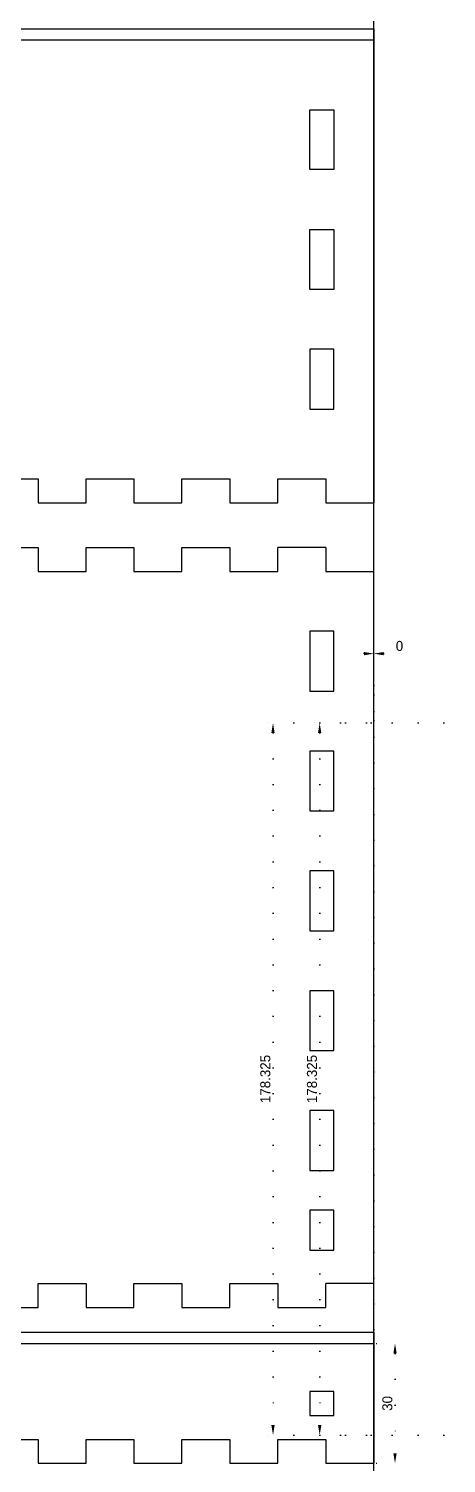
# Model space of a CAD drawing. Header units: millimetres. Extents: x -118 to 1034, y -2217 to 612.
# Drawn here: x 769.2 to 873.6, y 252.4 to 611.6 of the extents above; entities that cross this region are included whole.
import ezdxf

# ---------------------------------------------------------------- set-up
doc = ezdxf.new("R2010")
doc.units = ezdxf.units.MM
doc.linetypes.add('DOTTED', pattern=[6.35, 0, -6.35])
doc.layers.add('Dimensions', color=1, linetype='DOTTED')
doc.layers.add('text', color=5, linetype='Continuous')
doc.layers.add('Holes', color=1, linetype='Continuous', plot=False)
doc.styles.get("Standard").update_dxf_attribs({"font": 'FreeSans.ttf'})
doc.dimstyles.new('ISO-25', dxfattribs={"dimtxt": 2.5, "dimasz": 2.5, "dimexe": 1.25, "dimexo": 0.625, "dimtad": 1, "dimdec": 3, "dimdsep": 46, "dimtxsty": 'Standard', "dimcen": 2.5, "dimadec": 0, "dimazin": 0, "dimtfac": 1, "dimtmove": 0, "dimatfit": 3, "dimfxl": 1, "dimarcsym": 0})

# ---------------------------------------------------------------- blocks, each defined once
blk = doc.blocks.new('*D756')
at = {"layer": 'Defpoints', "color": 0}
for p in [(420, -2.8), (420, -32.8), (425.3, -32.8)]:
    blk.add_point(p, dxfattribs=at)
at = {"layer": 'Dimensions', "color": 0, "lineweight": -2}
for p, q in [((420.62, -2.8), (426.55, -2.8)), ((425.3, -5.3), (425.3, -30.3)), ((420.62, -32.8), (426.55, -32.8))]:
    blk.add_line(p, q, dxfattribs=at)
at = {"layer": 'Dimensions', "color": 0}
for points in [[(425.72, -5.3), (424.89, -5.3), (425.3, -2.8)], [(424.89, -30.3), (425.72, -30.3), (425.3, -32.8)]]:
    blk.add_solid(points, dxfattribs=at)
at = {"layer": 'Dimensions', "color": 0, "insert": (423.39, -17.8), "char_height": 2.5, "attachment_point": 5, "rotation": 90}
blk.add_mtext('30', dxfattribs=at)
blk = doc.blocks.new('Back Panel')
for p, q in [((211.5, 2.8), (420, 2.8)), ((211.5, 2.8), (420, 2.8)), ((211.5, 2.8), (420, 2.8)), ((211.5, 2.8), (420, 2.8)), ((211.5, 2.8), (420, 2.8)), ((211.5, 2.8), (420, 2.8)), ((211.5, 2.8), (420, 2.8)), ((211.5, 2.8), (420, 2.8)), ((211.5, 2.8), (420, 2.8)), ((211.5, 2.8), (420, 2.8)), ((211.5, 2.8), (420, 2.8)), ((211.5, 2.8), (420, 2.8)), ((211.5, 2.8), (420, 2.8)), ((211.5, 2.8), (420, 2.8)), ((211.5, 2.8), (420, 2.8)), ((211.5, 2.8), (420, 2.8)), ((211.5, 2.8), (420, 2.8)), ((211.5, 2.8), (420, 2.8)), ((211.5, 2.8), (420, 2.8)), ((211.5, 2.8), (420, 2.8)), ((211.5, 2.8), (420, 2.8)), ((211.5, 2.8), (420, 2.8)), ((211.5, 2.8), (420, 2.8)), ((211.5, 2.8), (420, 2.8)), ((211.5, 2.8), (420, 2.8)), ((211.5, 2.8), (420, 2.8)), ((211.5, 2.8), (420, 2.8)), ((211.5, 2.8), (420, 2.8)), ((211.5, 2.8), (420, 2.8)), ((211.5, 2.8), (420, 2.8)), ((420, 2.8), (420, -115.95)), ((420, 2.8), (420, -115.95)), ((420, 2.8), (420, -115.95)), ((420, 2.8), (420, -115.95)), ((420, 2.8), (420, -115.95)), ((420, 2.8), (420, -115.95)), ((420, 2.8), (420, -115.95)), ((420, 2.8), (420, -115.95)), ((420, 2.8), (420, -115.95)), ((420, 2.8), (420, -115.95)), ((420, 2.8), (420, -115.95)), ((420, 2.8), (420, -115.95)), ((420, 2.8), (420, -115.95)), ((420, 2.8), (420, -115.95)), ((420, 2.8), (420, -115.95)), ((420, 2.8), (420, -115.95)), ((420, 2.8), (420, -115.95)), ((420, 2.8), (420, -115.95)), ((420, 2.8), (420, -115.95)), ((420, 2.8), (420, -115.95)), ((420, 2.8), (420, -115.95)), ((420, 2.8), (420, -115.95)), ((420, 2.8), (420, -115.95)), ((420, 2.8), (420, -115.95)), ((420, 2.8), (420, -115.95)), ((420, 2.8), (420, -115.95)), ((420, 2.8), (420, -115.95)), ((420, 2.8), (420, -115.95)), ((420, 2.8), (420, -115.95)), ((420, 2.8), (420, -115.95)), ((324, -109.95), (336, -109.95)), ((324, -109.95), (336, -109.95)), ((324, -109.95), (336, -109.95)), ((324, -109.95), (336, -109.95)), ((324, -109.95), (336, -109.95)), ((324, -109.95), (336, -109.95)), ((324, -109.95), (336, -109.95)), ((324, -109.95), (336, -109.95)), ((324, -109.95), (336, -109.95)), ((324, -109.95), (336, -109.95)), ((324, -109.95), (336, -109.95)), ((324, -109.95), (336, -109.95)), ((324, -109.95), (336, -109.95)), ((324, -109.95), (336, -109.95)), ((324, -109.95), (336, -109.95)), ((324, -109.95), (336, -109.95)), ((324, -109.95), (336, -109.95)), ((324, -109.95), (336, -109.95)), ((324, -109.95), (336, -109.95)), ((324, -109.95), (336, -109.95)), ((324, -109.95), (336, -109.95)), ((324, -109.95), (336, -109.95)), ((324, -109.95), (336, -109.95)), ((324, -109.95), (336, -109.95)), ((324, -109.95), (336, -109.95)), ((324, -109.95), (336, -109.95)), ((324, -109.95), (336, -109.95)), ((324, -109.95), (336, -109.95)), ((324, -109.95), (336, -109.95)), ((324, -109.95), (336, -109.95)), ((336, -109.95), (336, -115.95)), ((336, -109.95), (336, -115.95)), ((336, -109.95), (336, -115.95)), ((336, -109.95), (336, -115.95)), ((336, -109.95), (336, -115.95)), ((336, -109.95), (336, -115.95)), ((336, -109.95), (336, -115.95)), ((336, -109.95), (336, -115.95)), ((336, -109.95), (336, -115.95)), ((336, -109.95), (336, -115.95)), ((336, -109.95), (336, -115.95)), ((336, -109.95), (336, -115.95)), ((336, -109.95), (336, -115.95)), ((336, -109.95), (336, -115.95)), ((336, -109.95), (336, -115.95)), ((336, -109.95), (336, -115.95)), ((336, -109.95), (336, -115.95)), ((336, -109.95), (336, -115.95)), ((336, -109.95), (336, -115.95)), ((336, -109.95), (336, -115.95)), ((336, -109.95), (336, -115.95)), ((336, -109.95), (336, -115.95)), ((336, -109.95), (336, -115.95)), ((336, -109.95), (336, -115.95)), ((336, -109.95), (336, -115.95)), ((336, -109.95), (336, -115.95)), ((336, -109.95), (336, -115.95)), ((336, -109.95), (336, -115.95)), ((336, -109.95), (336, -115.95)), ((336, -109.95), (336, -115.95)), ((348, -115.95), (348, -109.95)), ((348, -109.95), (360, -109.95)), ((348, -115.95), (348, -109.95)), ((348, -109.95), (360, -109.95)), ((348, -115.95), (348, -109.95)), ((348, -109.95), (360, -109.95)), ((348, -115.95), (348, -109.95)), ((348, -109.95), (360, -109.95)), ((348, -115.95), (348, -109.95)), ((348, -109.95), (360, -109.95)), ((348, -115.95), (348, -109.95)), ((348, -109.95), (360, -109.95)), ((348, -115.95), (348, -109.95)), ((348, -109.95), (360, -109.95)), ((348, -115.95), (348, -109.95)), ((348, -109.95), (360, -109.95)), ((348, -115.95), (348, -109.95)), ((348, -109.95), (360, -109.95)), ((348, -115.95), (348, -109.95)), ((348, -109.95), (360, -109.95)), ((348, -115.95), (348, -109.95)), ((348, -109.95), (360, -109.95)), ((348, -115.95), (348, -109.95)), ((348, -109.95), (360, -109.95)), ((348, -115.95), (348, -109.95)), ((348, -109.95), (360, -109.95)), ((348, -115.95), (348, -109.95)), ((348, -109.95), (360, -109.95)), ((348, -115.95), (348, -109.95)), ((348, -109.95), (360, -109.95)), ((348, -115.95), (348, -109.95)), ((348, -109.95), (360, -109.95)), ((348, -115.95), (348, -109.95)), ((348, -109.95), (360, -109.95)), ((348, -115.95), (348, -109.95)), ((348, -109.95), (360, -109.95)), ((348, -115.95), (348, -109.95)), ((348, -109.95), (360, -109.95)), ((348, -115.95), (348, -109.95)), ((348, -109.95), (360, -109.95)), ((348, -115.95), (348, -109.95)), ((348, -109.95), (360, -109.95)), ((348, -115.95), (348, -109.95)), ((348, -109.95), (360, -109.95)), ((348, -115.95), (348, -109.95)), ((348, -109.95), (360, -109.95)), ((348, -115.95), (348, -109.95)), ((348, -109.95), (360, -109.95)), ((348, -115.95), (348, -109.95)), ((348, -109.95), (360, -109.95)), ((348, -115.95), (348, -109.95)), ((348, -109.95), (360, -109.95)), ((348, -115.95), (348, -109.95)), ((348, -109.95), (360, -109.95)), ((348, -115.95), (348, -109.95)), ((348, -109.95), (360, -109.95)), ((348, -115.95), (348, -109.95)), ((348, -109.95), (360, -109.95)), ((348, -115.95), (348, -109.95)), ((348, -109.95), (360, -109.95)), ((360, -109.95), (360, -115.95)), ((360, -109.95), (360, -115.95)), ((360, -109.95), (360, -115.95)), ((360, -109.95), (360, -115.95)), ((360, -109.95), (360, -115.95)), ((360, -109.95), (360, -115.95)), ((360, -109.95), (360, -115.95)), ((360, -109.95), (360, -115.95)), ((360, -109.95), (360, -115.95)), ((360, -109.95), (360, -115.95)), ((360, -109.95), (360, -115.95)), ((360, -109.95), (360, -115.95)), ((360, -109.95), (360, -115.95)), ((360, -109.95), (360, -115.95)), ((360, -109.95), (360, -115.95)), ((360, -109.95), (360, -115.95)), ((360, -109.95), (360, -115.95)), ((360, -109.95), (360, -115.95)), ((360, -109.95), (360, -115.95)), ((360, -109.95), (360, -115.95)), ((360, -109.95), (360, -115.95)), ((360, -109.95), (360, -115.95)), ((360, -109.95), (360, -115.95)), ((360, -109.95), (360, -115.95)), ((360, -109.95), (360, -115.95)), ((360, -109.95), (360, -115.95)), ((360, -109.95), (360, -115.95)), ((360, -109.95), (360, -115.95)), ((360, -109.95), (360, -115.95)), ((360, -109.95), (360, -115.95)), ((372, -115.95), (372, -109.95)), ((372, -109.95), (384, -109.95)), ((372, -115.95), (372, -109.95)), ((372, -109.95), (384, -109.95)), ((372, -115.95), (372, -109.95)), ((372, -109.95), (384, -109.95)), ((372, -115.95), (372, -109.95)), ((372, -109.95), (384, -109.95)), ((372, -115.95), (372, -109.95)), ((372, -109.95), (384, -109.95)), ((372, -115.95), (372, -109.95)), ((372, -109.95), (384, -109.95)), ((372, -115.95), (372, -109.95)), ((372, -109.95), (384, -109.95)), ((372, -115.95), (372, -109.95)), ((372, -109.95), (384, -109.95)), ((372, -115.95), (372, -109.95)), ((372, -109.95), (384, -109.95)), ((372, -115.95), (372, -109.95)), ((372, -109.95), (384, -109.95)), ((372, -115.95), (372, -109.95)), ((372, -109.95), (384, -109.95)), ((372, -115.95), (372, -109.95)), ((372, -109.95), (384, -109.95)), ((372, -115.95), (372, -109.95)), ((372, -109.95), (384, -109.95)), ((372, -115.95), (372, -109.95)), ((372, -109.95), (384, -109.95)), ((372, -115.95), (372, -109.95)), ((372, -109.95), (384, -109.95)), ((372, -115.95), (372, -109.95)), ((372, -109.95), (384, -109.95)), ((372, -115.95), (372, -109.95)), ((372, -109.95), (384, -109.95)), ((372, -115.95), (372, -109.95)), ((372, -109.95), (384, -109.95)), ((372, -115.95), (372, -109.95)), ((372, -109.95), (384, -109.95)), ((372, -115.95), (372, -109.95)), ((372, -109.95), (384, -109.95)), ((372, -115.95), (372, -109.95)), ((372, -109.95), (384, -109.95)), ((372, -115.95), (372, -109.95)), ((372, -109.95), (384, -109.95)), ((372, -115.95), (372, -109.95)), ((372, -109.95), (384, -109.95)), ((372, -115.95), (372, -109.95)), ((372, -109.95), (384, -109.95)), ((372, -115.95), (372, -109.95)), ((372, -109.95), (384, -109.95)), ((372, -115.95), (372, -109.95)), ((372, -109.95), (384, -109.95)), ((372, -115.95), (372, -109.95)), ((372, -109.95), (384, -109.95)), ((372, -115.95), (372, -109.95)), ((372, -109.95), (384, -109.95)), ((372, -115.95), (372, -109.95)), ((372, -109.95), (384, -109.95)), ((372, -115.95), (372, -109.95)), ((372, -109.95), (384, -109.95)), ((384, -109.95), (384, -115.95)), ((384, -109.95), (384, -115.95)), ((384, -109.95), (384, -115.95)), ((384, -109.95), (384, -115.95)), ((384, -109.95), (384, -115.95)), ((384, -109.95), (384, -115.95)), ((384, -109.95), (384, -115.95)), ((384, -109.95), (384, -115.95)), ((384, -109.95), (384, -115.95)), ((384, -109.95), (384, -115.95)), ((384, -109.95), (384, -115.95)), ((384, -109.95), (384, -115.95)), ((384, -109.95), (384, -115.95)), ((384, -109.95), (384, -115.95)), ((384, -109.95), (384, -115.95)), ((384, -109.95), (384, -115.95)), ((384, -109.95), (384, -115.95)), ((384, -109.95), (384, -115.95)), ((384, -109.95), (384, -115.95)), ((384, -109.95), (384, -115.95)), ((384, -109.95), (384, -115.95)), ((384, -109.95), (384, -115.95)), ((384, -109.95), (384, -115.95)), ((384, -109.95), (384, -115.95)), ((384, -109.95), (384, -115.95)), ((384, -109.95), (384, -115.95)), ((384, -109.95), (384, -115.95)), ((384, -109.95), (384, -115.95)), ((384, -109.95), (384, -115.95)), ((384, -109.95), (384, -115.95)), ((396, -115.95), (396, -109.95)), ((396, -109.95), (408, -109.95)), ((396, -115.95), (396, -109.95)), ((396, -109.95), (408, -109.95)), ((396, -115.95), (396, -109.95)), ((396, -109.95), (408, -109.95)), ((396, -115.95), (396, -109.95)), ((396, -109.95), (408, -109.95)), ((396, -115.95), (396, -109.95)), ((396, -109.95), (408, -109.95)), ((396, -115.95), (396, -109.95)), ((396, -109.95), (408, -109.95)), ((396, -115.95), (396, -109.95)), ((396, -109.95), (408, -109.95)), ((396, -115.95), (396, -109.95)), ((396, -109.95), (408, -109.95)), ((396, -115.95), (396, -109.95)), ((396, -109.95), (408, -109.95)), ((396, -115.95), (396, -109.95)), ((396, -109.95), (408, -109.95)), ((396, -115.95), (396, -109.95)), ((396, -109.95), (408, -109.95)), ((396, -115.95), (396, -109.95)), ((396, -109.95), (408, -109.95)), ((396, -115.95), (396, -109.95)), ((396, -109.95), (408, -109.95)), ((396, -115.95), (396, -109.95)), ((396, -109.95), (408, -109.95)), ((396, -115.95), (396, -109.95)), ((396, -109.95), (408, -109.95)), ((396, -115.95), (396, -109.95)), ((396, -109.95), (408, -109.95)), ((396, -115.95), (396, -109.95)), ((396, -109.95), (408, -109.95)), ((396, -115.95), (396, -109.95)), ((396, -109.95), (408, -109.95)), ((396, -115.95), (396, -109.95)), ((396, -109.95), (408, -109.95)), ((396, -115.95), (396, -109.95)), ((396, -109.95), (408, -109.95)), ((396, -115.95), (396, -109.95)), ((396, -109.95), (408, -109.95)), ((396, -115.95), (396, -109.95)), ((396, -109.95), (408, -109.95)), ((396, -115.95), (396, -109.95)), ((396, -109.95), (408, -109.95)), ((396, -115.95), (396, -109.95)), ((396, -109.95), (408, -109.95)), ((396, -115.95), (396, -109.95)), ((396, -109.95), (408, -109.95)), ((396, -115.95), (396, -109.95)), ((396, -109.95), (408, -109.95)), ((396, -115.95), (396, -109.95)), ((396, -109.95), (408, -109.95)), ((396, -115.95), (396, -109.95)), ((396, -109.95), (408, -109.95)), ((396, -115.95), (396, -109.95)), ((396, -109.95), (408, -109.95)), ((396, -115.95), (396, -109.95)), ((396, -109.95), (408, -109.95)), ((408, -109.95), (408, -115.95)), ((408, -109.95), (408, -115.95)), ((408, -109.95), (408, -115.95)), ((408, -109.95), (408, -115.95)), ((408, -109.95), (408, -115.95)), ((408, -109.95), (408, -115.95)), ((408, -109.95), (408, -115.95)), ((408, -109.95), (408, -115.95)), ((408, -109.95), (408, -115.95)), ((408, -109.95), (408, -115.95)), ((408, -109.95), (408, -115.95)), ((408, -109.95), (408, -115.95)), ((408, -109.95), (408, -115.95)), ((408, -109.95), (408, -115.95)), ((408, -109.95), (408, -115.95)), ((408, -109.95), (408, -115.95)), ((408, -109.95), (408, -115.95)), ((408, -109.95), (408, -115.95)), ((408, -109.95), (408, -115.95)), ((408, -109.95), (408, -115.95)), ((408, -109.95), (408, -115.95)), ((408, -109.95), (408, -115.95)), ((408, -109.95), (408, -115.95)), ((408, -109.95), (408, -115.95)), ((408, -109.95), (408, -115.95)), ((408, -109.95), (408, -115.95)), ((408, -109.95), (408, -115.95)), ((408, -109.95), (408, -115.95)), ((408, -109.95), (408, -115.95)), ((408, -109.95), (408, -115.95)), ((336, -115.95), (348, -115.95)), ((336, -115.95), (348, -115.95)), ((336, -115.95), (348, -115.95)), ((336, -115.95), (348, -115.95)), ((336, -115.95), (348, -115.95)), ((336, -115.95), (348, -115.95)), ((336, -115.95), (348, -115.95)), ((336, -115.95), (348, -115.95)), ((336, -115.95), (348, -115.95)), ((336, -115.95), (348, -115.95)), ((336, -115.95), (348, -115.95)), ((336, -115.95), (348, -115.95)), ((336, -115.95), (348, -115.95)), ((336, -115.95), (348, -115.95)), ((336, -115.95), (348, -115.95)), ((336, -115.95), (348, -115.95)), ((336, -115.95), (348, -115.95)), ((336, -115.95), (348, -115.95)), ((336, -115.95), (348, -115.95)), ((336, -115.95), (348, -115.95)), ((336, -115.95), (348, -115.95)), ((336, -115.95), (348, -115.95)), ((336, -115.95), (348, -115.95)), ((336, -115.95), (348, -115.95)), ((336, -115.95), (348, -115.95)), ((336, -115.95), (348, -115.95)), ((336, -115.95), (348, -115.95)), ((336, -115.95), (348, -115.95)), ((336, -115.95), (348, -115.95)), ((336, -115.95), (348, -115.95)), ((360, -115.95), (372, -115.95)), ((360, -115.95), (372, -115.95)), ((360, -115.95), (372, -115.95)), ((360, -115.95), (372, -115.95)), ((360, -115.95), (372, -115.95)), ((360, -115.95), (372, -115.95)), ((360, -115.95), (372, -115.95)), ((360, -115.95), (372, -115.95)), ((360, -115.95), (372, -115.95)), ((360, -115.95), (372, -115.95)), ((360, -115.95), (372, -115.95)), ((360, -115.95), (372, -115.95)), ((360, -115.95), (372, -115.95)), ((360, -115.95), (372, -115.95)), ((360, -115.95), (372, -115.95)), ((360, -115.95), (372, -115.95)), ((360, -115.95), (372, -115.95)), ((360, -115.95), (372, -115.95)), ((360, -115.95), (372, -115.95)), ((360, -115.95), (372, -115.95)), ((360, -115.95), (372, -115.95)), ((360, -115.95), (372, -115.95)), ((360, -115.95), (372, -115.95)), ((360, -115.95), (372, -115.95)), ((360, -115.95), (372, -115.95)), ((360, -115.95), (372, -115.95)), ((360, -115.95), (372, -115.95)), ((360, -115.95), (372, -115.95)), ((360, -115.95), (372, -115.95)), ((360, -115.95), (372, -115.95)), ((384, -115.95), (396, -115.95)), ((384, -115.95), (396, -115.95)), ((384, -115.95), (396, -115.95)), ((384, -115.95), (396, -115.95)), ((384, -115.95), (396, -115.95)), ((384, -115.95), (396, -115.95)), ((384, -115.95), (396, -115.95)), ((384, -115.95), (396, -115.95)), ((384, -115.95), (396, -115.95)), ((384, -115.95), (396, -115.95)), ((384, -115.95), (396, -115.95)), ((384, -115.95), (396, -115.95)), ((384, -115.95), (396, -115.95)), ((384, -115.95), (396, -115.95)), ((384, -115.95), (396, -115.95)), ((384, -115.95), (396, -115.95)), ((384, -115.95), (396, -115.95)), ((384, -115.95), (396, -115.95)), ((384, -115.95), (396, -115.95)), ((384, -115.95), (396, -115.95)), ((384, -115.95), (396, -115.95)), ((384, -115.95), (396, -115.95)), ((384, -115.95), (396, -115.95)), ((384, -115.95), (396, -115.95)), ((384, -115.95), (396, -115.95)), ((384, -115.95), (396, -115.95)), ((384, -115.95), (396, -115.95)), ((384, -115.95), (396, -115.95)), ((384, -115.95), (396, -115.95)), ((384, -115.95), (396, -115.95)), ((408, -115.95), (420, -115.95)), ((408, -115.95), (420, -115.95)), ((408, -115.95), (420, -115.95)), ((408, -115.95), (420, -115.95)), ((408, -115.95), (420, -115.95)), ((408, -115.95), (420, -115.95)), ((408, -115.95), (420, -115.95)), ((408, -115.95), (420, -115.95)), ((408, -115.95), (420, -115.95)), ((408, -115.95), (420, -115.95)), ((408, -115.95), (420, -115.95)), ((408, -115.95), (420, -115.95)), ((408, -115.95), (420, -115.95)), ((408, -115.95), (420, -115.95)), ((408, -115.95), (420, -115.95)), ((408, -115.95), (420, -115.95)), ((408, -115.95), (420, -115.95)), ((408, -115.95), (420, -115.95)), ((408, -115.95), (420, -115.95)), ((408, -115.95), (420, -115.95)), ((408, -115.95), (420, -115.95)), ((408, -115.95), (420, -115.95)), ((408, -115.95), (420, -115.95)), ((408, -115.95), (420, -115.95)), ((408, -115.95), (420, -115.95)), ((408, -115.95), (420, -115.95)), ((408, -115.95), (420, -115.95)), ((408, -115.95), (420, -115.95)), ((408, -115.95), (420, -115.95)), ((408, -115.95), (420, -115.95))]:
    blk.add_line(p, q)
at = {"layer": 'Holes'}
for p, q in [((404, -32.48), (404, -17.48)), ((404, -17.48), (410, -17.48)), ((404, -32.48), (404, -17.48)), ((404, -17.48), (410, -17.48)), ((404, -32.48), (404, -17.48)), ((404, -17.48), (410, -17.48)), ((404, -32.48), (404, -17.48)), ((404, -17.48), (410, -17.48)), ((404, -32.48), (404, -17.48)), ((404, -17.48), (410, -17.48)), ((404, -32.48), (404, -17.48)), ((404, -17.48), (410, -17.48)), ((404, -32.48), (404, -17.48)), ((404, -17.48), (410, -17.48)), ((404, -32.48), (404, -17.48)), ((404, -17.48), (410, -17.48)), ((404, -32.48), (404, -17.48)), ((404, -17.48), (410, -17.48)), ((404, -32.48), (404, -17.48)), ((404, -17.48), (410, -17.48)), ((404, -32.48), (404, -17.48)), ((404, -17.48), (410, -17.48)), ((404, -32.48), (404, -17.48)), ((404, -17.48), (410, -17.48)), ((404, -32.48), (404, -17.48)), ((404, -17.48), (410, -17.48)), ((404, -32.48), (404, -17.48)), ((404, -17.48), (410, -17.48)), ((404, -32.48), (404, -17.48)), ((404, -17.48), (410, -17.48)), ((404, -32.48), (404, -17.48)), ((404, -17.48), (410, -17.48)), ((404, -32.48), (404, -17.48)), ((404, -17.48), (410, -17.48)), ((404, -32.48), (404, -17.48)), ((404, -17.48), (410, -17.48)), ((404, -32.48), (404, -17.48)), ((404, -17.48), (410, -17.48)), ((404, -32.48), (404, -17.48)), ((404, -17.48), (410, -17.48)), ((404, -32.48), (404, -17.48)), ((404, -17.48), (410, -17.48)), ((404, -32.48), (404, -17.48)), ((404, -17.48), (410, -17.48)), ((404, -32.48), (404, -17.48)), ((404, -17.48), (410, -17.48)), ((404, -32.48), (404, -17.48)), ((404, -17.48), (410, -17.48)), ((404, -32.48), (404, -17.48)), ((404, -17.48), (410, -17.48)), ((404, -32.48), (404, -17.48)), ((404, -17.48), (410, -17.48)), ((404, -32.48), (404, -17.48)), ((404, -17.48), (410, -17.48)), ((404, -32.48), (404, -17.48)), ((404, -17.48), (410, -17.48)), ((404, -32.48), (404, -17.48)), ((404, -17.48), (410, -17.48)), ((404, -32.48), (404, -17.48)), ((404, -17.48), (410, -17.48)), ((410, -17.48), (410, -32.48)), ((410, -17.48), (410, -32.48)), ((410, -17.48), (410, -32.48)), ((410, -17.48), (410, -32.48)), ((410, -17.48), (410, -32.48)), ((410, -17.48), (410, -32.48)), ((410, -17.48), (410, -32.48)), ((410, -17.48), (410, -32.48)), ((410, -17.48), (410, -32.48)), ((410, -17.48), (410, -32.48)), ((410, -17.48), (410, -32.48)), ((410, -17.48), (410, -32.48)), ((410, -17.48), (410, -32.48)), ((410, -17.48), (410, -32.48)), ((410, -17.48), (410, -32.48)), ((410, -17.48), (410, -32.48)), ((410, -17.48), (410, -32.48)), ((410, -17.48), (410, -32.48)), ((410, -17.48), (410, -32.48)), ((410, -17.48), (410, -32.48)), ((410, -17.48), (410, -32.48)), ((410, -17.48), (410, -32.48)), ((410, -17.48), (410, -32.48)), ((410, -17.48), (410, -32.48)), ((410, -17.48), (410, -32.48)), ((410, -17.48), (410, -32.48)), ((410, -17.48), (410, -32.48)), ((410, -17.48), (410, -32.48)), ((410, -17.48), (410, -32.48)), ((410, -17.48), (410, -32.48)), ((410, -32.48), (404, -32.48)), ((410, -32.48), (404, -32.48)), ((410, -32.48), (404, -32.48)), ((410, -32.48), (404, -32.48)), ((410, -32.48), (404, -32.48)), ((410, -32.48), (404, -32.48)), ((410, -32.48), (404, -32.48)), ((410, -32.48), (404, -32.48)), ((410, -32.48), (404, -32.48)), ((410, -32.48), (404, -32.48)), ((410, -32.48), (404, -32.48)), ((410, -32.48), (404, -32.48)), ((410, -32.48), (404, -32.48)), ((410, -32.48), (404, -32.48)), ((410, -32.48), (404, -32.48)), ((410, -32.48), (404, -32.48)), ((410, -32.48), (404, -32.48)), ((410, -32.48), (404, -32.48)), ((410, -32.48), (404, -32.48)), ((410, -32.48), (404, -32.48)), ((410, -32.48), (404, -32.48)), ((410, -32.48), (404, -32.48)), ((410, -32.48), (404, -32.48)), ((410, -32.48), (404, -32.48)), ((410, -32.48), (404, -32.48)), ((410, -32.48), (404, -32.48)), ((410, -32.48), (404, -32.48)), ((410, -32.48), (404, -32.48)), ((410, -32.48), (404, -32.48)), ((410, -32.48), (404, -32.48)), ((404, -62.48), (404, -47.48)), ((404, -47.48), (410, -47.48)), ((404, -62.48), (404, -47.48)), ((404, -47.48), (410, -47.48)), ((404, -62.48), (404, -47.48)), ((404, -47.48), (410, -47.48)), ((404, -62.48), (404, -47.48)), ((404, -47.48), (410, -47.48)), ((404, -62.48), (404, -47.48)), ((404, -47.48), (410, -47.48)), ((404, -62.48), (404, -47.48)), ((404, -47.48), (410, -47.48)), ((404, -62.48), (404, -47.48)), ((404, -47.48), (410, -47.48)), ((404, -62.48), (404, -47.48)), ((404, -47.48), (410, -47.48)), ((404, -62.48), (404, -47.48)), ((404, -47.48), (410, -47.48)), ((404, -62.48), (404, -47.48)), ((404, -47.48), (410, -47.48)), ((404, -62.48), (404, -47.48)), ((404, -47.48), (410, -47.48)), ((404, -62.48), (404, -47.48)), ((404, -47.48), (410, -47.48)), ((404, -62.48), (404, -47.48)), ((404, -47.48), (410, -47.48)), ((404, -62.48), (404, -47.48)), ((404, -47.48), (410, -47.48)), ((404, -62.48), (404, -47.48)), ((404, -47.48), (410, -47.48)), ((404, -62.48), (404, -47.48)), ((404, -47.48), (410, -47.48)), ((404, -62.48), (404, -47.48)), ((404, -47.48), (410, -47.48)), ((404, -62.48), (404, -47.48)), ((404, -47.48), (410, -47.48)), ((404, -62.48), (404, -47.48)), ((404, -47.48), (410, -47.48)), ((404, -62.48), (404, -47.48)), ((404, -47.48), (410, -47.48)), ((404, -62.48), (404, -47.48)), ((404, -47.48), (410, -47.48)), ((404, -62.48), (404, -47.48)), ((404, -47.48), (410, -47.48)), ((404, -62.48), (404, -47.48)), ((404, -47.48), (410, -47.48)), ((404, -62.48), (404, -47.48)), ((404, -47.48), (410, -47.48)), ((404, -62.48), (404, -47.48)), ((404, -47.48), (410, -47.48)), ((404, -62.48), (404, -47.48)), ((404, -47.48), (410, -47.48)), ((404, -62.48), (404, -47.48)), ((404, -47.48), (410, -47.48)), ((404, -62.48), (404, -47.48)), ((404, -47.48), (410, -47.48)), ((404, -62.48), (404, -47.48)), ((404, -47.48), (410, -47.48)), ((404, -62.48), (404, -47.48)), ((404, -47.48), (410, -47.48)), ((410, -47.48), (410, -62.48)), ((410, -47.48), (410, -62.48)), ((410, -47.48), (410, -62.48)), ((410, -47.48), (410, -62.48)), ((410, -47.48), (410, -62.48)), ((410, -47.48), (410, -62.48)), ((410, -47.48), (410, -62.48)), ((410, -47.48), (410, -62.48)), ((410, -47.48), (410, -62.48)), ((410, -47.48), (410, -62.48)), ((410, -47.48), (410, -62.48)), ((410, -47.48), (410, -62.48)), ((410, -47.48), (410, -62.48)), ((410, -47.48), (410, -62.48)), ((410, -47.48), (410, -62.48)), ((410, -47.48), (410, -62.48)), ((410, -47.48), (410, -62.48)), ((410, -47.48), (410, -62.48)), ((410, -47.48), (410, -62.48)), ((410, -47.48), (410, -62.48)), ((410, -47.48), (410, -62.48)), ((410, -47.48), (410, -62.48)), ((410, -47.48), (410, -62.48)), ((410, -47.48), (410, -62.48)), ((410, -47.48), (410, -62.48)), ((410, -47.48), (410, -62.48)), ((410, -47.48), (410, -62.48)), ((410, -47.48), (410, -62.48)), ((410, -47.48), (410, -62.48)), ((410, -47.48), (410, -62.48)), ((410, -62.48), (404, -62.48)), ((410, -62.48), (404, -62.48)), ((410, -62.48), (404, -62.48)), ((410, -62.48), (404, -62.48)), ((410, -62.48), (404, -62.48)), ((410, -62.48), (404, -62.48)), ((410, -62.48), (404, -62.48)), ((410, -62.48), (404, -62.48)), ((410, -62.48), (404, -62.48)), ((410, -62.48), (404, -62.48)), ((410, -62.48), (404, -62.48)), ((410, -62.48), (404, -62.48)), ((410, -62.48), (404, -62.48)), ((410, -62.48), (404, -62.48)), ((410, -62.48), (404, -62.48)), ((410, -62.48), (404, -62.48)), ((410, -62.48), (404, -62.48)), ((410, -62.48), (404, -62.48)), ((410, -62.48), (404, -62.48)), ((410, -62.48), (404, -62.48)), ((410, -62.48), (404, -62.48)), ((410, -62.48), (404, -62.48)), ((410, -62.48), (404, -62.48)), ((410, -62.48), (404, -62.48)), ((410, -62.48), (404, -62.48)), ((410, -62.48), (404, -62.48)), ((410, -62.48), (404, -62.48)), ((410, -62.48), (404, -62.48)), ((410, -62.48), (404, -62.48)), ((410, -62.48), (404, -62.48)), ((410, -77.48), (404, -77.48)), ((404, -77.48), (404, -92.48)), ((410, -77.48), (404, -77.48)), ((404, -77.48), (404, -92.48)), ((410, -77.48), (404, -77.48)), ((404, -77.48), (404, -92.48)), ((410, -77.48), (404, -77.48)), ((404, -77.48), (404, -92.48)), ((410, -77.48), (404, -77.48)), ((404, -77.48), (404, -92.48)), ((410, -77.48), (404, -77.48)), ((404, -77.48), (404, -92.48)), ((410, -77.48), (404, -77.48)), ((404, -77.48), (404, -92.48)), ((410, -77.48), (404, -77.48)), ((404, -77.48), (404, -92.48)), ((410, -77.48), (404, -77.48)), ((404, -77.48), (404, -92.48)), ((410, -77.48), (404, -77.48)), ((404, -77.48), (404, -92.48)), ((410, -77.48), (404, -77.48)), ((404, -77.48), (404, -92.48)), ((410, -77.48), (404, -77.48)), ((404, -77.48), (404, -92.48)), ((410, -77.48), (404, -77.48)), ((404, -77.48), (404, -92.48)), ((410, -77.48), (404, -77.48)), ((404, -77.48), (404, -92.48)), ((410, -77.48), (404, -77.48)), ((404, -77.48), (404, -92.48)), ((410, -77.48), (404, -77.48)), ((404, -77.48), (404, -92.48)), ((410, -77.48), (404, -77.48)), ((404, -77.48), (404, -92.48)), ((410, -77.48), (404, -77.48)), ((404, -77.48), (404, -92.48)), ((410, -77.48), (404, -77.48)), ((404, -77.48), (404, -92.48)), ((410, -77.48), (404, -77.48)), ((404, -77.48), (404, -92.48)), ((410, -77.48), (404, -77.48)), ((404, -77.48), (404, -92.48)), ((410, -77.48), (404, -77.48)), ((404, -77.48), (404, -92.48)), ((410, -77.48), (404, -77.48)), ((404, -77.48), (404, -92.48)), ((410, -77.48), (404, -77.48)), ((404, -77.48), (404, -92.48)), ((410, -77.48), (404, -77.48)), ((404, -77.48), (404, -92.48)), ((410, -77.48), (404, -77.48)), ((404, -77.48), (404, -92.48)), ((410, -77.48), (404, -77.48)), ((404, -77.48), (404, -92.48)), ((410, -77.48), (404, -77.48)), ((404, -77.48), (404, -92.48)), ((410, -77.48), (404, -77.48)), ((404, -77.48), (404, -92.48)), ((410, -77.48), (404, -77.48)), ((404, -77.48), (404, -92.48)), ((410, -92.48), (410, -77.48)), ((410, -92.48), (410, -77.48)), ((410, -92.48), (410, -77.48)), ((410, -92.48), (410, -77.48)), ((410, -92.48), (410, -77.48)), ((410, -92.48), (410, -77.48)), ((410, -92.48), (410, -77.48)), ((410, -92.48), (410, -77.48)), ((410, -92.48), (410, -77.48)), ((410, -92.48), (410, -77.48)), ((410, -92.48), (410, -77.48)), ((410, -92.48), (410, -77.48)), ((410, -92.48), (410, -77.48)), ((410, -92.48), (410, -77.48)), ((410, -92.48), (410, -77.48)), ((410, -92.48), (410, -77.48)), ((410, -92.48), (410, -77.48)), ((410, -92.48), (410, -77.48)), ((410, -92.48), (410, -77.48)), ((410, -92.48), (410, -77.48)), ((410, -92.48), (410, -77.48)), ((410, -92.48), (410, -77.48)), ((410, -92.48), (410, -77.48)), ((410, -92.48), (410, -77.48)), ((410, -92.48), (410, -77.48)), ((410, -92.48), (410, -77.48)), ((410, -92.48), (410, -77.48)), ((410, -92.48), (410, -77.48)), ((410, -92.48), (410, -77.48)), ((410, -92.48), (410, -77.48)), ((404, -92.48), (410, -92.48)), ((404, -92.48), (410, -92.48)), ((404, -92.48), (410, -92.48)), ((404, -92.48), (410, -92.48)), ((404, -92.48), (410, -92.48)), ((404, -92.48), (410, -92.48)), ((404, -92.48), (410, -92.48)), ((404, -92.48), (410, -92.48)), ((404, -92.48), (410, -92.48)), ((404, -92.48), (410, -92.48)), ((404, -92.48), (410, -92.48)), ((404, -92.48), (410, -92.48)), ((404, -92.48), (410, -92.48)), ((404, -92.48), (410, -92.48)), ((404, -92.48), (410, -92.48)), ((404, -92.48), (410, -92.48)), ((404, -92.48), (410, -92.48)), ((404, -92.48), (410, -92.48)), ((404, -92.48), (410, -92.48)), ((404, -92.48), (410, -92.48)), ((404, -92.48), (410, -92.48)), ((404, -92.48), (410, -92.48)), ((404, -92.48), (410, -92.48)), ((404, -92.48), (410, -92.48)), ((404, -92.48), (410, -92.48)), ((404, -92.48), (410, -92.48)), ((404, -92.48), (410, -92.48)), ((404, -92.48), (410, -92.48)), ((404, -92.48), (410, -92.48)), ((404, -92.48), (410, -92.48))]:
    blk.add_line(p, q, dxfattribs=at)
at = {"layer": 'text'}
blk.add_line((0, 0), (420, 0), dxfattribs=at)
blk.add_line((0, 0), (420, 0), dxfattribs=at)
blk.add_line((0, 0), (420, 0), dxfattribs=at)
blk.add_line((0, 0), (420, 0), dxfattribs=at)
blk.add_line((0, 0), (420, 0), dxfattribs=at)
blk.add_line((0, 0), (420, 0), dxfattribs=at)
blk.add_line((0, 0), (420, 0), dxfattribs=at)
blk.add_line((0, 0), (420, 0), dxfattribs=at)
blk.add_line((0, 0), (420, 0), dxfattribs=at)
blk.add_line((0, 0), (420, 0), dxfattribs=at)
blk.add_line((0, 0), (420, 0), dxfattribs=at)
blk.add_line((0, 0), (420, 0), dxfattribs=at)
blk.add_line((0, 0), (420, 0), dxfattribs=at)
blk.add_line((0, 0), (420, 0), dxfattribs=at)
blk.add_line((0, 0), (420, 0), dxfattribs=at)
blk.add_line((0, 0), (420, 0), dxfattribs=at)
blk.add_line((0, 0), (420, 0), dxfattribs=at)
blk.add_line((0, 0), (420, 0), dxfattribs=at)
blk.add_line((0, 0), (420, 0), dxfattribs=at)
blk.add_line((0, 0), (420, 0), dxfattribs=at)
blk.add_line((0, 0), (420, 0), dxfattribs=at)
blk.add_line((0, 0), (420, 0), dxfattribs=at)
blk.add_line((0, 0), (420, 0), dxfattribs=at)
blk.add_line((0, 0), (420, 0), dxfattribs=at)
blk.add_line((0, 0), (420, 0), dxfattribs=at)
blk.add_line((0, 0), (420, 0), dxfattribs=at)
blk.add_line((0, 0), (420, 0), dxfattribs=at)
blk.add_line((0, 0), (420, 0), dxfattribs=at)
blk.add_line((0, 0), (420, 0), dxfattribs=at)
blk.add_line((0, 0), (420, 0), dxfattribs=at)
blk = doc.blocks.new('*D1118')
at = {"layer": 'Defpoints', "color": 0}
for p in [(855.51, 455.14), (855.51, 437.78), (855.51, 259.45)]:
    blk.add_point(p, dxfattribs=at)
at = {"layer": 'Dimensions', "color": 0, "lineweight": -2}
for p, q in [((855.51, 438.4), (855.51, 456.39)), ((855.51, 260.08), (855.51, 456.39)), ((853.01, 455.14), (850.51, 455.14)), ((855.51, 455.14), (855.51, 455.14)), ((858.01, 455.14), (863.35, 455.14))]:
    blk.add_line(p, q, dxfattribs=at)
at = {"layer": 'Dimensions', "color": 0}
for points in [[(853.01, 454.73), (853.01, 455.56), (855.51, 455.14)], [(858.01, 455.56), (858.01, 454.73), (855.51, 455.14)]]:
    blk.add_solid(points, dxfattribs=at)
at = {"layer": 'Dimensions', "color": 0, "insert": (861.93, 457.06), "char_height": 2.5, "attachment_point": 5}
blk.add_mtext('0', dxfattribs=at)
blk = doc.blocks.new('*D1119')
at = {"layer": 'Defpoints', "color": 0}
for p in [(855.51, 437.78), (830.29, 259.45), (855.51, 259.45)]:
    blk.add_point(p, dxfattribs=at)
at = {"layer": 'Dimensions', "color": 0, "lineweight": -2}
for p, q in [((854.88, 437.78), (829.04, 437.78)), ((830.29, 435.28), (830.29, 261.95)), ((854.88, 259.45), (829.04, 259.45))]:
    blk.add_line(p, q, dxfattribs=at)
at = {"layer": 'Dimensions', "color": 0}
for points in [[(830.7, 435.28), (829.87, 435.28), (830.29, 437.78)], [(829.87, 261.95), (830.7, 261.95), (830.29, 259.45)]]:
    blk.add_solid(points, dxfattribs=at)
at = {"layer": 'Dimensions', "color": 0, "insert": (828.37, 348.62), "char_height": 2.5, "attachment_point": 5, "rotation": 90}
blk.add_mtext('178.325', dxfattribs=at)
blk = doc.blocks.new('*D1120')
at = {"layer": 'Defpoints', "color": 0}
for p in [(873.63, 437.78), (841.96, 259.45), (873.63, 259.45)]:
    blk.add_point(p, dxfattribs=at)
at = {"layer": 'Dimensions', "color": 0, "lineweight": -2}
for p, q in [((873.01, 437.78), (840.71, 437.78)), ((841.96, 435.28), (841.96, 261.95)), ((873.01, 259.45), (840.71, 259.45))]:
    blk.add_line(p, q, dxfattribs=at)
at = {"layer": 'Dimensions', "color": 0}
for points in [[(842.38, 435.28), (841.54, 435.28), (841.96, 437.78)], [(841.54, 261.95), (842.38, 261.95), (841.96, 259.45)]]:
    blk.add_solid(points, dxfattribs=at)
at = {"layer": 'Dimensions', "color": 0, "insert": (840.04, 348.62), "char_height": 2.5, "attachment_point": 5, "rotation": 90}
blk.add_mtext('178.325', dxfattribs=at)
blk = doc.blocks.new('Bottom Panel')
for p, q in [((324, 6), (336, 6)), ((336, 6), (336, 0)), ((348, 0), (348, 6)), ((348, 6), (360, 6)), ((360, 6), (360, 0)), ((372, 0), (372, 6)), ((372, 6), (384, 6)), ((384, 6), (384, 0)), ((396, 0), (396, 6)), ((408, 6), (396, 6)), ((408, 6), (408, 0)), ((336, 0), (348, 0)), ((360, 0), (372, 0)), ((384, 0), (396, 0)), ((408, 0), (420, 0)), ((336, -184.32), (336, -178.32)), ((336, -178.32), (348, -178.32)), ((348, -178.32), (348, -184.32)), ((360, -184.32), (360, -178.32)), ((360, -178.32), (372, -178.32)), ((372, -178.32), (372, -184.32)), ((384, -184.32), (384, -178.32)), ((384, -178.32), (396, -178.32)), ((396, -178.32), (396, -184.32)), ((408, -184.32), (408, -178.32)), ((420, -178.32), (408, -178.32)), ((324, -184.32), (336, -184.32)), ((348, -184.32), (360, -184.32)), ((372, -184.32), (384, -184.32)), ((396, -184.32), (408, -184.32))]:
    blk.add_line(p, q)
blk.add_lwpolyline([(420, -178.32), (420, 0)])
at = {"layer": 'Holes'}
for points in [[(404, -15), (404, -30), (410, -30), (410, -15)], [(404, -15), (404, -30), (410, -30), (410, -15)], [(404, -45), (404, -60), (410, -60), (410, -45)], [(404, -45), (404, -60), (410, -60), (410, -45)], [(404, -75), (404, -90), (410, -90), (410, -75)], [(404, -75), (404, -90), (410, -90), (410, -75)], [(404, -105), (404, -120), (410, -120), (410, -105)], [(404, -105), (404, -120), (410, -120), (410, -105)], [(404, -135), (404, -150), (410, -150), (410, -135)], [(404, -135), (404, -150), (410, -150), (410, -135)], [(404, -160), (404, -170), (410, -170), (410, -160)], [(404, -160), (404, -170), (410, -170), (410, -160)]]:
    blk.add_lwpolyline(points, close=True, dxfattribs=at)
blk = doc.blocks.new('Front Panel')
for p, q in [((211.5, 0), (420, 0)), ((211.5, 0), (420, 0)), ((211.5, 0), (420, 0)), ((211.5, 0), (420, 0)), ((211.5, 0), (420, 0)), ((211.5, 0), (420, 0)), ((211.5, 0), (420, 0)), ((211.5, 0), (420, 0)), ((211.5, 0), (420, 0)), ((211.5, 0), (420, 0)), ((211.5, 0), (420, 0)), ((211.5, 0), (420, 0)), ((211.5, 0), (420, 0)), ((211.5, 0), (420, 0)), ((211.5, 0), (420, 0)), ((211.5, 0), (420, 0)), ((211.5, 0), (420, 0)), ((211.5, 0), (420, 0)), ((211.5, 0), (420, 0)), ((211.5, 0), (420, 0)), ((211.5, 0), (420, 0)), ((211.5, 0), (420, 0)), ((211.5, 0), (420, 0)), ((211.5, 0), (420, 0)), ((211.5, 0), (420, 0)), ((211.5, 0), (420, 0)), ((211.5, 0), (420, 0)), ((211.5, 0), (420, 0)), ((211.5, 0), (420, 0)), ((211.5, 0), (420, 0)), ((420, 0), (420, -32.798)), ((420, 0), (420, -32.798)), ((420, 0), (420, -32.798)), ((420, 0), (420, -32.798)), ((420, 0), (420, -32.798)), ((420, 0), (420, -32.798)), ((420, 0), (420, -32.798)), ((420, 0), (420, -32.798)), ((324, -26.798), (336, -26.798)), ((324, -26.798), (336, -26.798)), ((324, -26.798), (336, -26.798)), ((324, -26.798), (336, -26.798)), ((324, -26.798), (336, -26.798)), ((324, -26.798), (336, -26.798)), ((324, -26.798), (336, -26.798)), ((324, -26.798), (336, -26.798)), ((324, -26.798), (336, -26.798)), ((324, -26.798), (336, -26.798)), ((324, -26.798), (336, -26.798)), ((324, -26.798), (336, -26.798)), ((324, -26.798), (336, -26.798)), ((324, -26.798), (336, -26.798)), ((324, -26.798), (336, -26.798)), ((324, -26.798), (336, -26.798)), ((324, -26.798), (336, -26.798)), ((324, -26.798), (336, -26.798)), ((324, -26.798), (336, -26.798)), ((324, -26.798), (336, -26.798)), ((324, -26.798), (336, -26.798)), ((324, -26.798), (336, -26.798)), ((324, -26.798), (336, -26.798)), ((324, -26.798), (336, -26.798)), ((324, -26.798), (336, -26.798)), ((324, -26.798), (336, -26.798)), ((324, -26.798), (336, -26.798)), ((324, -26.798), (336, -26.798)), ((324, -26.798), (336, -26.798)), ((324, -26.798), (336, -26.798)), ((336, -26.798), (336, -32.798)), ((336, -26.798), (336, -32.798)), ((336, -26.798), (336, -32.798)), ((336, -26.798), (336, -32.798)), ((336, -26.798), (336, -32.798)), ((336, -26.798), (336, -32.798)), ((336, -26.798), (336, -32.798)), ((336, -26.798), (336, -32.798)), ((336, -26.798), (336, -32.798)), ((336, -26.798), (336, -32.798)), ((336, -26.798), (336, -32.798)), ((336, -26.798), (336, -32.798)), ((336, -26.798), (336, -32.798)), ((336, -26.798), (336, -32.798)), ((336, -26.798), (336, -32.798)), ((336, -26.798), (336, -32.798)), ((336, -26.798), (336, -32.798)), ((336, -26.798), (336, -32.798)), ((336, -26.798), (336, -32.798)), ((336, -26.798), (336, -32.798)), ((336, -26.798), (336, -32.798)), ((336, -26.798), (336, -32.798)), ((336, -26.798), (336, -32.798)), ((336, -26.798), (336, -32.798)), ((336, -26.798), (336, -32.798)), ((336, -26.798), (336, -32.798)), ((336, -26.798), (336, -32.798)), ((336, -26.798), (336, -32.798)), ((336, -26.798), (336, -32.798)), ((336, -26.798), (336, -32.798)), ((348, -32.798), (348, -26.798)), ((348, -26.798), (360, -26.798)), ((348, -32.798), (348, -26.798)), ((348, -26.798), (360, -26.798)), ((348, -32.798), (348, -26.798)), ((348, -26.798), (360, -26.798)), ((348, -32.798), (348, -26.798)), ((348, -26.798), (360, -26.798)), ((348, -32.798), (348, -26.798)), ((348, -26.798), (360, -26.798)), ((348, -32.798), (348, -26.798)), ((348, -26.798), (360, -26.798)), ((348, -32.798), (348, -26.798)), ((348, -26.798), (360, -26.798)), ((348, -32.798), (348, -26.798)), ((348, -26.798), (360, -26.798)), ((348, -32.798), (348, -26.798)), ((348, -26.798), (360, -26.798)), ((348, -32.798), (348, -26.798)), ((348, -26.798), (360, -26.798)), ((348, -32.798), (348, -26.798)), ((348, -26.798), (360, -26.798)), ((348, -32.798), (348, -26.798)), ((348, -26.798), (360, -26.798)), ((348, -32.798), (348, -26.798)), ((348, -26.798), (360, -26.798)), ((348, -32.798), (348, -26.798)), ((348, -26.798), (360, -26.798)), ((348, -32.798), (348, -26.798)), ((348, -26.798), (360, -26.798)), ((348, -32.798), (348, -26.798)), ((348, -26.798), (360, -26.798)), ((348, -32.798), (348, -26.798)), ((348, -26.798), (360, -26.798)), ((348, -32.798), (348, -26.798)), ((348, -26.798), (360, -26.798)), ((348, -32.798), (348, -26.798)), ((348, -26.798), (360, -26.798)), ((348, -32.798), (348, -26.798)), ((348, -26.798), (360, -26.798)), ((348, -32.798), (348, -26.798)), ((348, -26.798), (360, -26.798)), ((348, -32.798), (348, -26.798)), ((348, -26.798), (360, -26.798)), ((348, -32.798), (348, -26.798)), ((348, -26.798), (360, -26.798)), ((348, -32.798), (348, -26.798)), ((348, -26.798), (360, -26.798)), ((348, -32.798), (348, -26.798)), ((348, -26.798), (360, -26.798)), ((348, -32.798), (348, -26.798)), ((348, -26.798), (360, -26.798)), ((348, -32.798), (348, -26.798)), ((348, -26.798), (360, -26.798)), ((348, -32.798), (348, -26.798)), ((348, -26.798), (360, -26.798)), ((348, -32.798), (348, -26.798)), ((348, -26.798), (360, -26.798)), ((348, -32.798), (348, -26.798)), ((348, -26.798), (360, -26.798)), ((360, -26.798), (360, -32.798)), ((360, -26.798), (360, -32.798)), ((360, -26.798), (360, -32.798)), ((360, -26.798), (360, -32.798)), ((360, -26.798), (360, -32.798)), ((360, -26.798), (360, -32.798)), ((360, -26.798), (360, -32.798)), ((360, -26.798), (360, -32.798)), ((360, -26.798), (360, -32.798)), ((360, -26.798), (360, -32.798)), ((360, -26.798), (360, -32.798)), ((360, -26.798), (360, -32.798)), ((360, -26.798), (360, -32.798)), ((360, -26.798), (360, -32.798)), ((360, -26.798), (360, -32.798)), ((360, -26.798), (360, -32.798)), ((360, -26.798), (360, -32.798)), ((360, -26.798), (360, -32.798)), ((360, -26.798), (360, -32.798)), ((360, -26.798), (360, -32.798)), ((360, -26.798), (360, -32.798)), ((360, -26.798), (360, -32.798)), ((360, -26.798), (360, -32.798)), ((360, -26.798), (360, -32.798)), ((360, -26.798), (360, -32.798)), ((360, -26.798), (360, -32.798)), ((360, -26.798), (360, -32.798)), ((360, -26.798), (360, -32.798)), ((360, -26.798), (360, -32.798)), ((360, -26.798), (360, -32.798)), ((372, -32.798), (372, -26.798)), ((372, -26.798), (384, -26.798)), ((372, -32.798), (372, -26.798)), ((372, -26.798), (384, -26.798)), ((372, -32.798), (372, -26.798)), ((372, -26.798), (384, -26.798)), ((372, -32.798), (372, -26.798)), ((372, -26.798), (384, -26.798)), ((372, -32.798), (372, -26.798)), ((372, -26.798), (384, -26.798)), ((372, -32.798), (372, -26.798)), ((372, -26.798), (384, -26.798)), ((372, -32.798), (372, -26.798)), ((372, -26.798), (384, -26.798)), ((372, -32.798), (372, -26.798)), ((372, -26.798), (384, -26.798)), ((372, -32.798), (372, -26.798)), ((372, -26.798), (384, -26.798)), ((372, -32.798), (372, -26.798)), ((372, -26.798), (384, -26.798)), ((372, -32.798), (372, -26.798)), ((372, -26.798), (384, -26.798)), ((372, -32.798), (372, -26.798)), ((372, -26.798), (384, -26.798)), ((372, -32.798), (372, -26.798)), ((372, -26.798), (384, -26.798)), ((372, -32.798), (372, -26.798)), ((372, -26.798), (384, -26.798)), ((372, -32.798), (372, -26.798)), ((372, -26.798), (384, -26.798)), ((372, -32.798), (372, -26.798)), ((372, -26.798), (384, -26.798)), ((372, -32.798), (372, -26.798)), ((372, -26.798), (384, -26.798)), ((372, -32.798), (372, -26.798)), ((372, -26.798), (384, -26.798)), ((372, -32.798), (372, -26.798)), ((372, -26.798), (384, -26.798)), ((372, -32.798), (372, -26.798)), ((372, -26.798), (384, -26.798)), ((372, -32.798), (372, -26.798)), ((372, -26.798), (384, -26.798)), ((372, -32.798), (372, -26.798)), ((372, -26.798), (384, -26.798)), ((372, -32.798), (372, -26.798)), ((372, -26.798), (384, -26.798)), ((372, -32.798), (372, -26.798)), ((372, -26.798), (384, -26.798)), ((372, -32.798), (372, -26.798)), ((372, -26.798), (384, -26.798)), ((372, -32.798), (372, -26.798)), ((372, -26.798), (384, -26.798)), ((372, -32.798), (372, -26.798)), ((372, -26.798), (384, -26.798)), ((372, -32.798), (372, -26.798)), ((372, -26.798), (384, -26.798)), ((372, -32.798), (372, -26.798)), ((372, -26.798), (384, -26.798)), ((372, -32.798), (372, -26.798)), ((372, -26.798), (384, -26.798)), ((384, -26.798), (384, -32.798)), ((384, -26.798), (384, -32.798)), ((384, -26.798), (384, -32.798)), ((384, -26.798), (384, -32.798)), ((384, -26.798), (384, -32.798)), ((384, -26.798), (384, -32.798)), ((384, -26.798), (384, -32.798)), ((384, -26.798), (384, -32.798)), ((384, -26.798), (384, -32.798)), ((384, -26.798), (384, -32.798)), ((384, -26.798), (384, -32.798)), ((384, -26.798), (384, -32.798)), ((384, -26.798), (384, -32.798)), ((384, -26.798), (384, -32.798)), ((384, -26.798), (384, -32.798)), ((384, -26.798), (384, -32.798)), ((384, -26.798), (384, -32.798)), ((384, -26.798), (384, -32.798)), ((384, -26.798), (384, -32.798)), ((384, -26.798), (384, -32.798)), ((384, -26.798), (384, -32.798)), ((384, -26.798), (384, -32.798)), ((384, -26.798), (384, -32.798)), ((384, -26.798), (384, -32.798)), ((384, -26.798), (384, -32.798)), ((384, -26.798), (384, -32.798)), ((384, -26.798), (384, -32.798)), ((384, -26.798), (384, -32.798)), ((384, -26.798), (384, -32.798)), ((384, -26.798), (384, -32.798)), ((396, -32.798), (396, -26.798)), ((396, -26.798), (408, -26.798)), ((396, -32.798), (396, -26.798)), ((396, -26.798), (408, -26.798)), ((396, -32.798), (396, -26.798)), ((396, -26.798), (408, -26.798)), ((396, -32.798), (396, -26.798)), ((396, -26.798), (408, -26.798)), ((396, -32.798), (396, -26.798)), ((396, -26.798), (408, -26.798)), ((396, -32.798), (396, -26.798)), ((396, -26.798), (408, -26.798)), ((396, -32.798), (396, -26.798)), ((396, -26.798), (408, -26.798)), ((396, -32.798), (396, -26.798)), ((396, -26.798), (408, -26.798)), ((396, -32.798), (396, -26.798)), ((396, -26.798), (408, -26.798)), ((396, -32.798), (396, -26.798)), ((396, -26.798), (408, -26.798)), ((396, -32.798), (396, -26.798)), ((396, -26.798), (408, -26.798)), ((396, -32.798), (396, -26.798)), ((396, -26.798), (408, -26.798)), ((396, -32.798), (396, -26.798)), ((396, -26.798), (408, -26.798)), ((396, -32.798), (396, -26.798)), ((396, -26.798), (408, -26.798)), ((396, -32.798), (396, -26.798)), ((396, -26.798), (408, -26.798)), ((396, -32.798), (396, -26.798)), ((396, -26.798), (408, -26.798)), ((396, -32.798), (396, -26.798)), ((396, -26.798), (408, -26.798)), ((396, -32.798), (396, -26.798)), ((396, -26.798), (408, -26.798)), ((396, -32.798), (396, -26.798)), ((396, -26.798), (408, -26.798)), ((396, -32.798), (396, -26.798)), ((396, -26.798), (408, -26.798)), ((396, -32.798), (396, -26.798)), ((396, -26.798), (408, -26.798)), ((396, -32.798), (396, -26.798)), ((396, -26.798), (408, -26.798)), ((396, -32.798), (396, -26.798)), ((396, -26.798), (408, -26.798)), ((396, -32.798), (396, -26.798)), ((396, -26.798), (408, -26.798)), ((396, -32.798), (396, -26.798)), ((396, -26.798), (408, -26.798)), ((396, -32.798), (396, -26.798)), ((396, -26.798), (408, -26.798)), ((396, -32.798), (396, -26.798)), ((396, -26.798), (408, -26.798)), ((396, -32.798), (396, -26.798)), ((396, -26.798), (408, -26.798)), ((396, -32.798), (396, -26.798)), ((396, -26.798), (408, -26.798)), ((396, -32.798), (396, -26.798)), ((396, -26.798), (408, -26.798)), ((408, -26.798), (408, -32.798)), ((408, -26.798), (408, -32.798)), ((408, -26.798), (408, -32.798)), ((408, -26.798), (408, -32.798)), ((408, -26.798), (408, -32.798)), ((408, -26.798), (408, -32.798)), ((408, -26.798), (408, -32.798)), ((408, -26.798), (408, -32.798)), ((408, -26.798), (408, -32.798)), ((408, -26.798), (408, -32.798)), ((408, -26.798), (408, -32.798)), ((408, -26.798), (408, -32.798)), ((408, -26.798), (408, -32.798)), ((408, -26.798), (408, -32.798)), ((408, -26.798), (408, -32.798)), ((408, -26.798), (408, -32.798)), ((408, -26.798), (408, -32.798)), ((408, -26.798), (408, -32.798)), ((408, -26.798), (408, -32.798)), ((408, -26.798), (408, -32.798)), ((408, -26.798), (408, -32.798)), ((408, -26.798), (408, -32.798)), ((408, -26.798), (408, -32.798)), ((408, -26.798), (408, -32.798)), ((408, -26.798), (408, -32.798)), ((408, -26.798), (408, -32.798)), ((408, -26.798), (408, -32.798)), ((408, -26.798), (408, -32.798)), ((408, -26.798), (408, -32.798)), ((408, -26.798), (408, -32.798)), ((336, -32.798), (348, -32.798)), ((336, -32.798), (348, -32.798)), ((336, -32.798), (348, -32.798)), ((336, -32.798), (348, -32.798)), ((336, -32.798), (348, -32.798)), ((336, -32.798), (348, -32.798)), ((336, -32.798), (348, -32.798)), ((336, -32.798), (348, -32.798)), ((336, -32.798), (348, -32.798)), ((336, -32.798), (348, -32.798)), ((336, -32.798), (348, -32.798)), ((336, -32.798), (348, -32.798)), ((336, -32.798), (348, -32.798)), ((336, -32.798), (348, -32.798)), ((336, -32.798), (348, -32.798)), ((336, -32.798), (348, -32.798)), ((336, -32.798), (348, -32.798)), ((336, -32.798), (348, -32.798)), ((336, -32.798), (348, -32.798)), ((336, -32.798), (348, -32.798)), ((336, -32.798), (348, -32.798)), ((336, -32.798), (348, -32.798)), ((336, -32.798), (348, -32.798)), ((336, -32.798), (348, -32.798)), ((336, -32.798), (348, -32.798)), ((336, -32.798), (348, -32.798)), ((336, -32.798), (348, -32.798)), ((336, -32.798), (348, -32.798)), ((336, -32.798), (348, -32.798)), ((336, -32.798), (348, -32.798)), ((360, -32.798), (372, -32.798)), ((360, -32.798), (372, -32.798)), ((360, -32.798), (372, -32.798)), ((360, -32.798), (372, -32.798)), ((360, -32.798), (372, -32.798)), ((360, -32.798), (372, -32.798)), ((360, -32.798), (372, -32.798)), ((360, -32.798), (372, -32.798)), ((360, -32.798), (372, -32.798)), ((360, -32.798), (372, -32.798)), ((360, -32.798), (372, -32.798)), ((360, -32.798), (372, -32.798)), ((360, -32.798), (372, -32.798)), ((360, -32.798), (372, -32.798)), ((360, -32.798), (372, -32.798)), ((360, -32.798), (372, -32.798)), ((360, -32.798), (372, -32.798)), ((360, -32.798), (372, -32.798)), ((360, -32.798), (372, -32.798)), ((360, -32.798), (372, -32.798)), ((360, -32.798), (372, -32.798)), ((360, -32.798), (372, -32.798)), ((360, -32.798), (372, -32.798)), ((360, -32.798), (372, -32.798)), ((360, -32.798), (372, -32.798)), ((360, -32.798), (372, -32.798)), ((360, -32.798), (372, -32.798)), ((360, -32.798), (372, -32.798)), ((360, -32.798), (372, -32.798)), ((360, -32.798), (372, -32.798)), ((384, -32.798), (396, -32.798)), ((384, -32.798), (396, -32.798)), ((384, -32.798), (396, -32.798)), ((384, -32.798), (396, -32.798)), ((384, -32.798), (396, -32.798)), ((384, -32.798), (396, -32.798)), ((384, -32.798), (396, -32.798)), ((384, -32.798), (396, -32.798)), ((384, -32.798), (396, -32.798)), ((384, -32.798), (396, -32.798)), ((384, -32.798), (396, -32.798)), ((384, -32.798), (396, -32.798)), ((384, -32.798), (396, -32.798)), ((384, -32.798), (396, -32.798)), ((384, -32.798), (396, -32.798)), ((384, -32.798), (396, -32.798)), ((384, -32.798), (396, -32.798)), ((384, -32.798), (396, -32.798)), ((384, -32.798), (396, -32.798)), ((384, -32.798), (396, -32.798)), ((384, -32.798), (396, -32.798)), ((384, -32.798), (396, -32.798)), ((384, -32.798), (396, -32.798)), ((384, -32.798), (396, -32.798)), ((384, -32.798), (396, -32.798)), ((384, -32.798), (396, -32.798)), ((384, -32.798), (396, -32.798)), ((384, -32.798), (396, -32.798)), ((384, -32.798), (396, -32.798)), ((384, -32.798), (396, -32.798)), ((408, -32.798), (420, -32.798)), ((408, -32.798), (420, -32.798)), ((408, -32.798), (420, -32.798)), ((408, -32.798), (420, -32.798)), ((408, -32.798), (420, -32.798)), ((408, -32.798), (420, -32.798)), ((408, -32.798), (420, -32.798)), ((408, -32.798), (420, -32.798)), ((408, -32.798), (420, -32.798)), ((408, -32.798), (420, -32.798)), ((408, -32.798), (420, -32.798)), ((408, -32.798), (420, -32.798)), ((408, -32.798), (420, -32.798)), ((408, -32.798), (420, -32.798)), ((408, -32.798), (420, -32.798)), ((408, -32.798), (420, -32.798)), ((408, -32.798), (420, -32.798)), ((408, -32.798), (420, -32.798)), ((408, -32.798), (420, -32.798)), ((408, -32.798), (420, -32.798)), ((408, -32.798), (420, -32.798)), ((408, -32.798), (420, -32.798)), ((408, -32.798), (420, -32.798)), ((408, -32.798), (420, -32.798)), ((408, -32.798), (420, -32.798)), ((408, -32.798), (420, -32.798)), ((408, -32.798), (420, -32.798)), ((408, -32.798), (420, -32.798)), ((408, -32.798), (420, -32.798)), ((408, -32.798), (420, -32.798))]:
    blk.add_line(p, q)
at = {"layer": 'Holes'}
blk.add_lwpolyline([(410, -20.798), (410, -14.798), (404, -14.798), (404, -20.798)], close=True, dxfattribs=at)
at = {"layer": 'text'}
blk.add_line((0, -2.798), (420, -2.798), dxfattribs=at)
blk.add_line((0, -2.798), (420, -2.798), dxfattribs=at)
blk.add_line((0, -2.798), (420, -2.798), dxfattribs=at)
blk.add_line((0, -2.798), (420, -2.798), dxfattribs=at)
blk.add_line((0, -2.798), (420, -2.798), dxfattribs=at)
blk.add_line((0, -2.798), (420, -2.798), dxfattribs=at)
blk.add_line((0, -2.798), (420, -2.798), dxfattribs=at)
blk.add_line((0, -2.798), (420, -2.798), dxfattribs=at)
blk.add_line((0, -2.798), (420, -2.798), dxfattribs=at)
blk.add_line((0, -2.798), (420, -2.798), dxfattribs=at)
blk.add_line((0, -2.798), (420, -2.798), dxfattribs=at)
blk.add_line((0, -2.798), (420, -2.798), dxfattribs=at)
blk.add_line((0, -2.798), (420, -2.798), dxfattribs=at)
blk.add_line((0, -2.798), (420, -2.798), dxfattribs=at)
blk.add_line((0, -2.798), (420, -2.798), dxfattribs=at)
blk.add_line((0, -2.798), (420, -2.798), dxfattribs=at)
blk.add_line((0, -2.798), (420, -2.798), dxfattribs=at)
blk.add_line((0, -2.798), (420, -2.798), dxfattribs=at)
blk.add_line((0, -2.798), (420, -2.798), dxfattribs=at)
blk.add_line((0, -2.798), (420, -2.798), dxfattribs=at)
blk.add_line((0, -2.798), (420, -2.798), dxfattribs=at)
blk.add_line((0, -2.798), (420, -2.798), dxfattribs=at)
blk.add_line((0, -2.798), (420, -2.798), dxfattribs=at)
blk.add_line((0, -2.798), (420, -2.798), dxfattribs=at)
blk.add_line((0, -2.798), (420, -2.798), dxfattribs=at)
blk.add_line((0, -2.798), (420, -2.798), dxfattribs=at)
blk.add_line((0, -2.798), (420, -2.798), dxfattribs=at)
blk.add_line((0, -2.798), (420, -2.798), dxfattribs=at)
blk.add_line((0, -2.798), (420, -2.798), dxfattribs=at)
blk.add_line((0, -2.798), (420, -2.798), dxfattribs=at)
at = {"layer": 'Dimensions'}
dim = blk.add_linear_dim(base=(425.3042, -32.798), p1=(420, -2.798), p2=(420, -32.798), angle=90, dimstyle='ISO-25', dxfattribs=at)
dim.commit()
dim.dimension.update_dxf_attribs({"geometry": '*D756', "text_midpoint": (423.3891, -17.798)})

msp = doc.modelspace()

# ---------------------------------------------------------------- linework, layer by layer
msp.add_xline((855.5074, -1025.769), (0, 1))

# ---------------------------------------------------------------- block references
for name, p in [('Back Panel', (435.5074, 608.8369)), ('Bottom Panel', (435.5074, 475.739)), ('Front Panel', (435.5074, 285.1881))]:
    msp.add_blockref(name, p)

# ---------------------------------------------------------------- dimensions: what is measured, and where the dimension line sits
at = {"layer": 'Dimensions'}
dim = msp.add_linear_dim(base=(855.5073506889, 455.1440729756), p1=(855.5073506889, 437.7783769989), p2=(855.5073506889, 259.4537417212), dimstyle='ISO-25', dxfattribs=at)
dim.commit()
dim.dimension.update_dxf_attribs({"geometry": '*D1118', "text_midpoint": (861.9271967398, 457.0592336181)})
for base, p1, p2, picture, middle in [((830.2872, 259.4537), (855.5074, 437.7784), (855.5074, 259.4537), '*D1119', (828.372, 348.6161)), ((841.9598, 259.4537), (873.6337, 437.7784), (873.6337, 259.4537), '*D1120', (840.0446, 348.6161))]:
    dim = msp.add_linear_dim(base=base, p1=p1, p2=p2, angle=90, dimstyle='ISO-25', dxfattribs=at)
    dim.commit()
    dim.dimension.update_dxf_attribs({"geometry": picture, "text_midpoint": middle})

doc.saveas('drawing.dxf')
